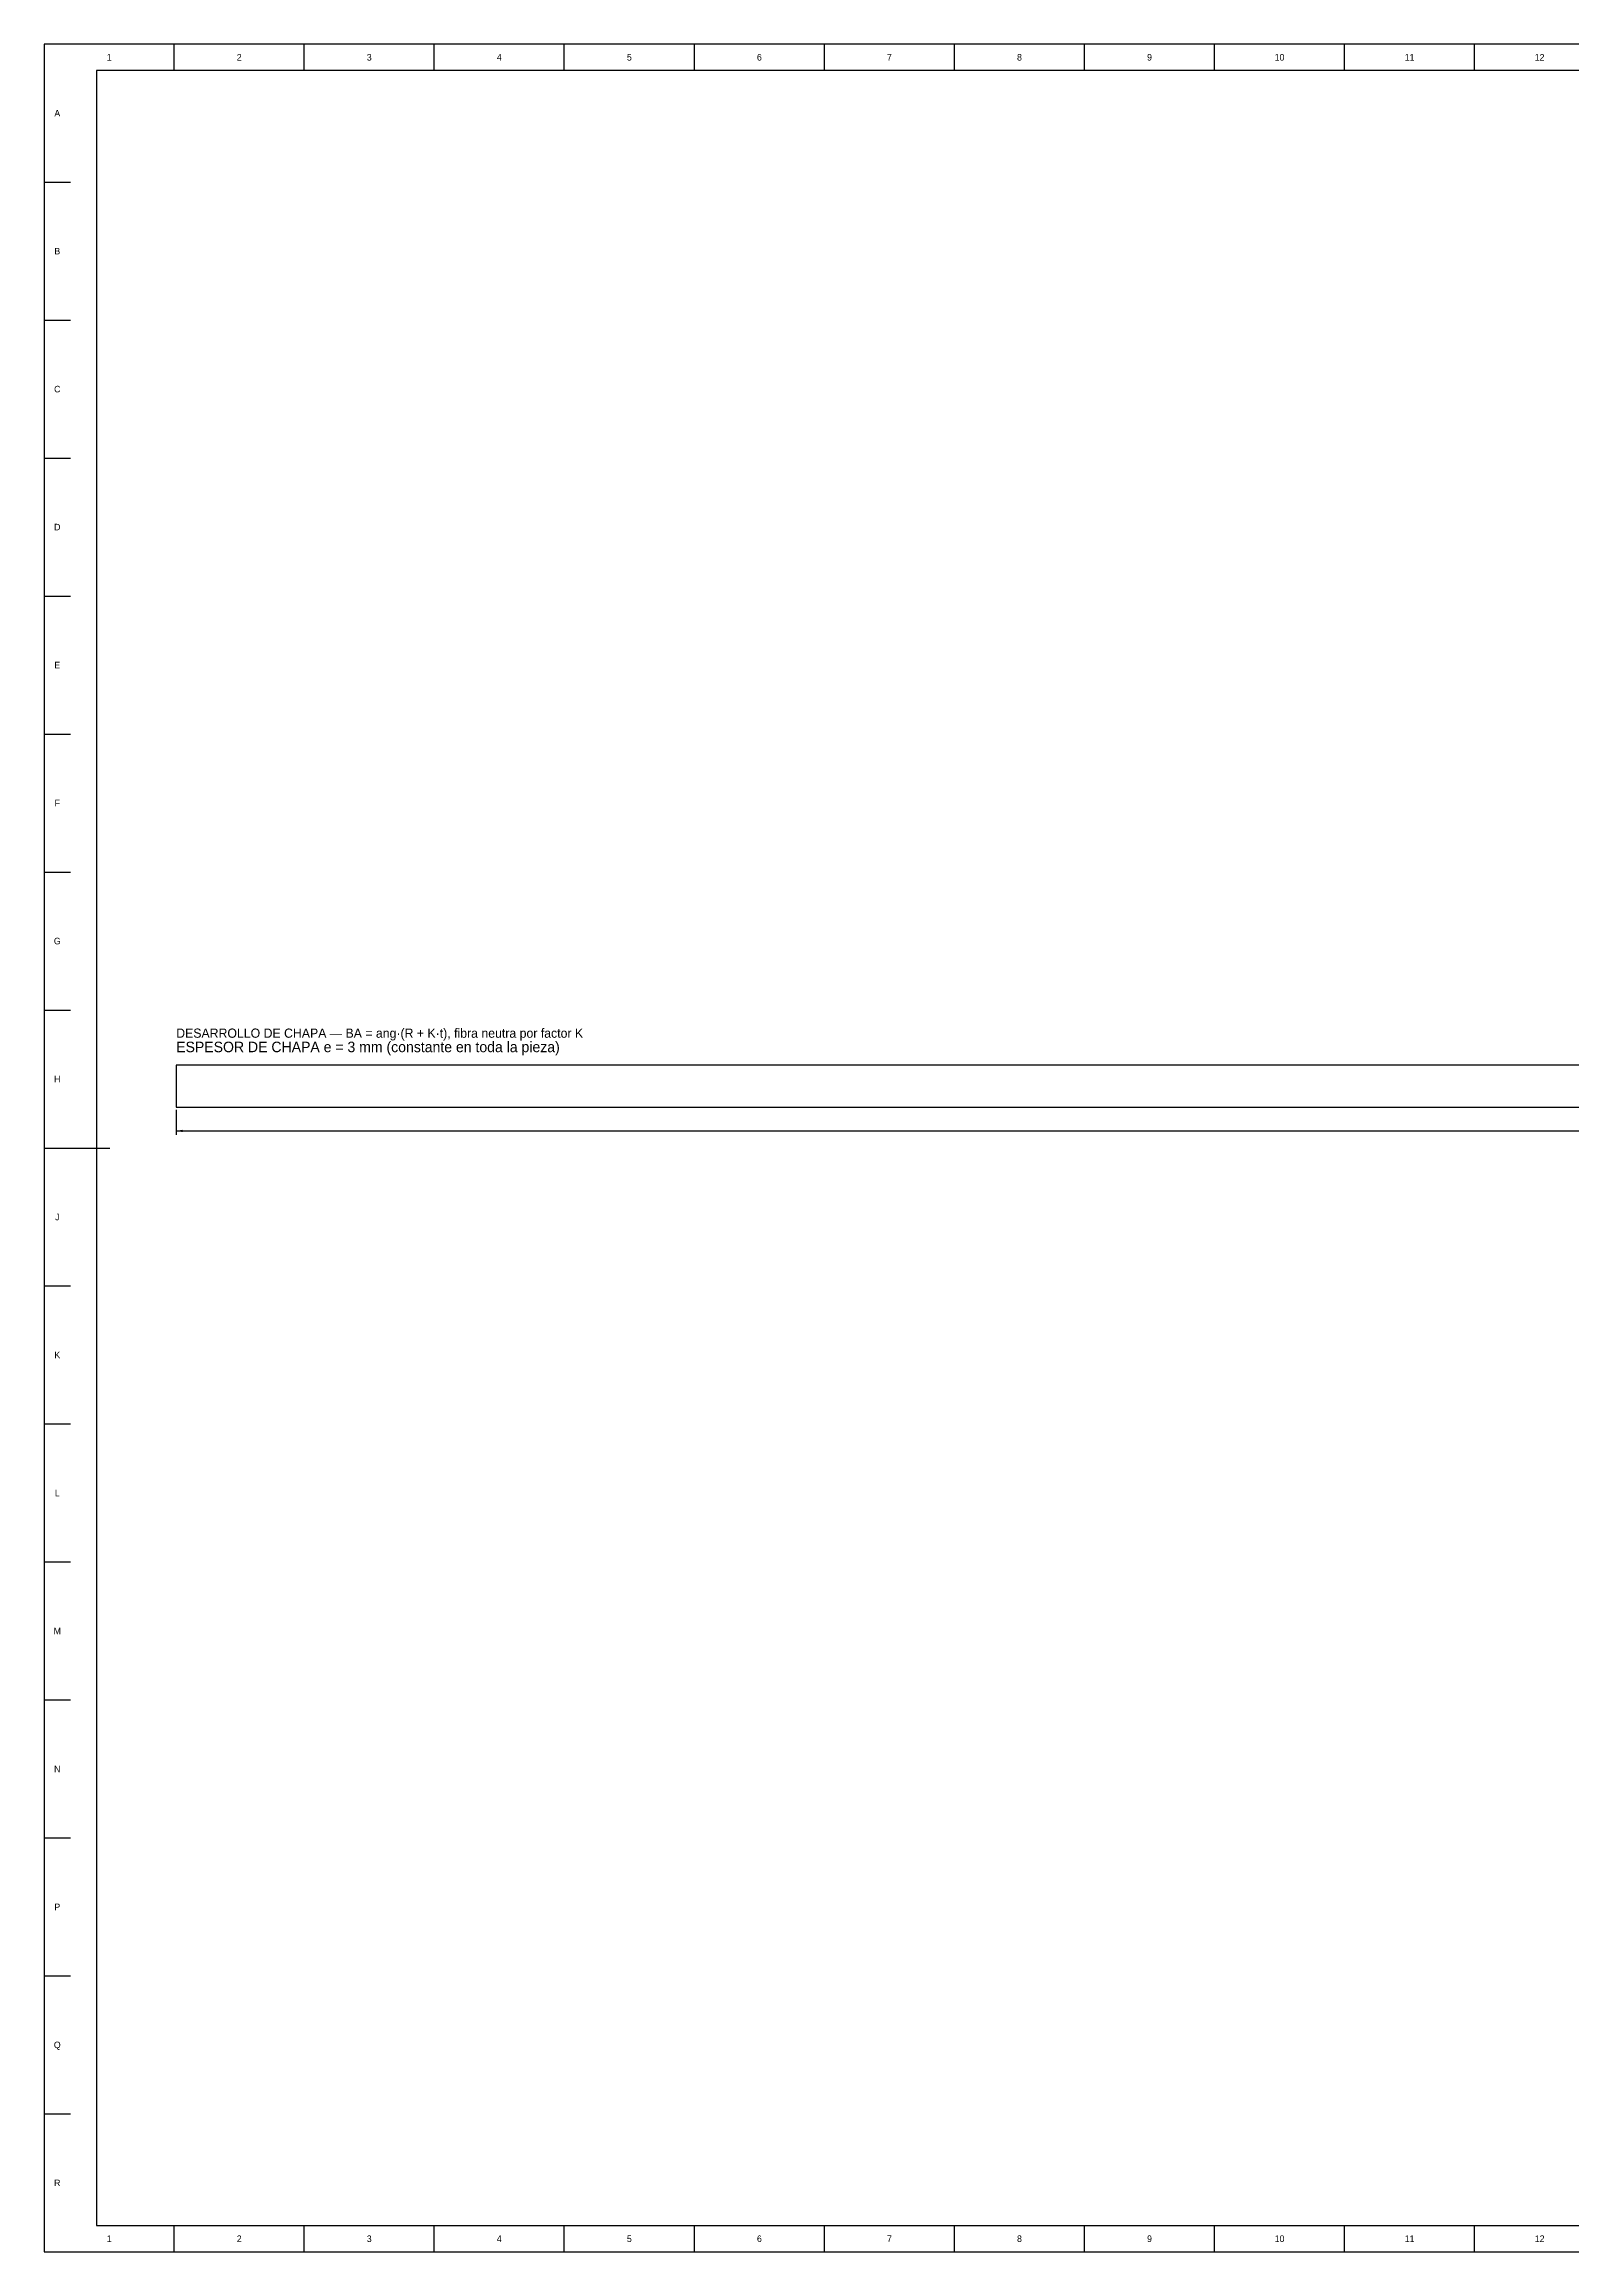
# Model space of a CAD drawing. Extents: x 0 to 2378, y 0 to 1682.
# Drawn here: x 0 to 1164, y 0 to 1682 of the extents above; entities that cross this region are included whole.
import ezdxf
from ezdxf.enums import TextEntityAlignment as Align

# ---------------------------------------------------------------- set-up
doc = ezdxf.new("R2010")
doc.units = 0
for name, color, linetype in [('COTAS', 7, 'CONTINUOUS'), ('FINA', 7, 'CONTINUOUS'), ('NORMA', 7, 'CONTINUOUS'), ('TEXTO', 7, 'CONTINUOUS'), ('VISIBLE', 7, 'CONTINUOUS')]:
    doc.layers.add(name, color=color, linetype=linetype)

msp = doc.modelspace()

# ---------------------------------------------------------------- linework, layer by layer
at = {"layer": 'COTAS'}
for p, q in [((100.62, 870), (100.62, 851)), ((100.62, 854), (2297.38, 854))]:
    msp.add_line(p, q, dxfattribs=at)
msp.add_solid([(100.62, 854), (105.62, 854.9), (105.62, 853.1)], dxfattribs=at)
at = {"layer": 'FINA'}
for p, q in [((2378, 1682), (0, 1682)), ((0, 1682), (0, 0)), ((99.0833, 1662), (99.0833, 1682)), ((198.1667, 1662), (198.1667, 1682)), ((297.25, 1662), (297.25, 1682)), ((396.3333, 1662), (396.3333, 1682)), ((495.4167, 1662), (495.4167, 1682)), ((594.5, 1662), (594.5, 1682)), ((693.5833, 1662), (693.5833, 1682)), ((792.6667, 1662), (792.6667, 1682)), ((891.75, 1662), (891.75, 1682)), ((990.8333, 1662), (990.8333, 1682)), ((1089.9167, 1662), (1089.9167, 1682)), ((0, 1576.875), (20, 1576.875)), ((0, 1471.75), (20, 1471.75)), ((0, 1366.625), (20, 1366.625)), ((0, 1261.5), (20, 1261.5)), ((0, 1156.375), (20, 1156.375)), ((0, 1051.25), (20, 1051.25)), ((0, 946.125), (20, 946.125)), ((0, 841), (20, 841)), ((0, 735.875), (20, 735.875)), ((0, 630.75), (20, 630.75)), ((0, 525.625), (20, 525.625)), ((0, 420.5), (20, 420.5)), ((0, 315.375), (20, 315.375)), ((0, 210.25), (20, 210.25)), ((0, 105.125), (20, 105.125)), ((99.0833, 0), (99.0833, 20)), ((198.1667, 0), (198.1667, 20)), ((297.25, 0), (297.25, 20)), ((396.3333, 0), (396.3333, 20)), ((495.4167, 0), (495.4167, 20)), ((594.5, 0), (594.5, 20)), ((693.5833, 0), (693.5833, 20)), ((792.6667, 0), (792.6667, 20)), ((891.75, 0), (891.75, 20)), ((990.8333, 0), (990.8333, 20)), ((1089.9167, 0), (1089.9167, 20)), ((0, 0), (2378, 0))]:
    msp.add_line(p, q, dxfattribs=at)
at = {"layer": 'NORMA'}
for p, q in [((2358, 1662), (40, 1662)), ((40, 1662), (40, 20)), ((0, 841), (50, 841)), ((40, 20), (2358, 20))]:
    msp.add_line(p, q, dxfattribs=at)
at = {"layer": 'VISIBLE'}
for p, q in [((2297.38, 904), (100.62, 904)), ((100.62, 904), (100.62, 872)), ((100.62, 872), (2297.38, 872))]:
    msp.add_line(p, q, dxfattribs=at)

# ---------------------------------------------------------------- texts
at = {"layer": 'TEXTO'}
for s, p in [('1', (49.5417, 1672)), ('2', (148.625, 1672)), ('3', (247.7083, 1672)), ('4', (346.7917, 1672)), ('5', (445.875, 1672)), ('6', (544.9583, 1672)), ('7', (644.0417, 1672)), ('8', (743.125, 1672)), ('9', (842.2083, 1672)), ('10', (941.2917, 1672)), ('11', (1040.375, 1672)), ('12', (1139.4583, 1672)), ('A', (10, 1629.4375)), ('B', (10, 1524.3125)), ('C', (10, 1419.1875)), ('D', (10, 1314.0625)), ('E', (10, 1208.9375)), ('F', (10, 1103.8125)), ('G', (10, 998.6875)), ('H', (10, 893.5625)), ('J', (10, 788.4375)), ('K', (10, 683.3125)), ('L', (10, 578.1875)), ('M', (10, 473.0625)), ('N', (10, 367.9375)), ('P', (10, 262.8125)), ('Q', (10, 157.6875)), ('R', (10, 52.5625)), ('1', (49.5417, 10)), ('2', (148.625, 10)), ('3', (247.7083, 10)), ('4', (346.7917, 10)), ('5', (445.875, 10)), ('6', (544.9583, 10)), ('7', (644.0417, 10)), ('8', (743.125, 10)), ('9', (842.2083, 10)), ('10', (941.2917, 10)), ('11', (1040.375, 10)), ('12', (1139.4583, 10))]:
    msp.add_text(s, height=5, dxfattribs=at).set_placement(p, align=Align.MIDDLE_CENTER)
for s, height, p in [('DESARROLLO DE CHAPA — BA = ang·(R + K·t), fibra neutra por factor K', 7, (100.62, 925)), ('ESPESOR DE CHAPA e = 3 mm (constante en toda la pieza)', 8, (100.62, 914))]:
    msp.add_text(s, height=height, dxfattribs=at).set_placement(p)

doc.saveas('drawing.dxf')
